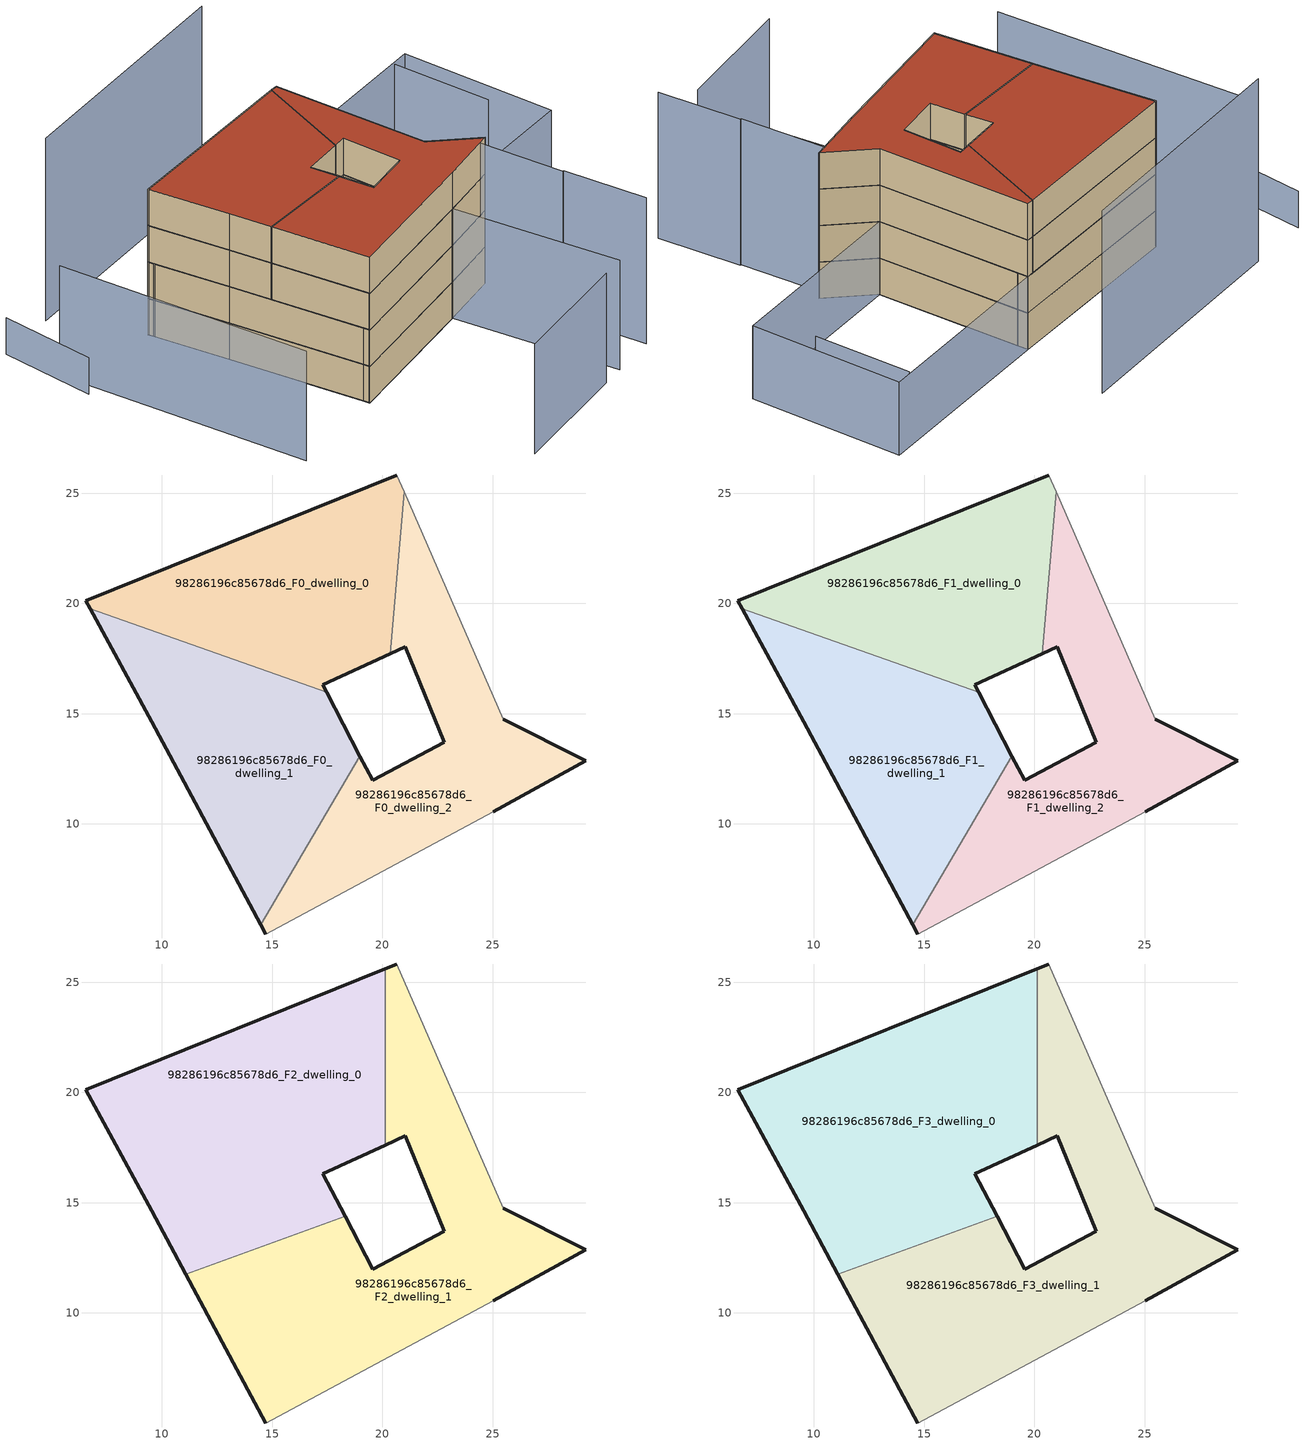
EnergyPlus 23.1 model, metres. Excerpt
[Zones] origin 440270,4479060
98286196c85678d6_F0_dwelling_0
 floor ground (EU_floor_Construction): 20.36,17.71 20.98,25.07 20.65,25.82 6.55,20.13 6.76,19.75 17.46,15.98 17.29,16.31 z0
 wall outside (EU_wall_Construction): 20.36,17.71 17.29,16.31 17.46,15.98 / 6.76,19.75 6.55,20.13 20.65,25.82 z0:3
 wall adiabatic (EU_wall_Construction): 20.65,25.82 20.98,25.07 z0:3
 wall to 98286196c85678d6_F0_dwelling_2 (EU_wall_Construction): 20.98,25.07 20.36,17.71 z0:3
 wall to 98286196c85678d6_F0_dwelling_1 (EU_wall_Construction): 17.46,15.98 6.76,19.75 z0:3
98286196c85678d6_F0_dwelling_1
 floor ground (EU_floor_Construction): 14.48,5.43 18.98,13.08 17.46,15.98 6.76,19.75 9.54,14.63 z0
 wall outside (EU_wall_Construction): 17.46,15.98 18.98,13.08 / 14.48,5.43 9.54,14.63 6.76,19.75 z0:3
 wall to 98286196c85678d6_F0_dwelling_2 (EU_wall_Construction): 18.98,13.08 14.48,5.43 z0:3
98286196c85678d6_F0_dwelling_2
 floor ground (EU_floor_Construction): 25.03,10.56 29.21,12.88 25.47,14.74 20.98,25.07 20.36,17.71 21.04,18.03 22.79,13.71 19.55,11.98 18.98,13.08 14.48,5.43 14.71,5.01 z0
 wall outside (EU_wall_Construction): 14.71,5.01 14.48,5.43 / 18.98,13.08 19.55,11.98 22.79,13.71 21.04,18.03 20.36,17.71 / 25.47,14.74 29.21,12.88 25.03,10.56 z0:3
 wall adiabatic (EU_wall_Construction): 20.98,25.07 25.47,14.74 / 25.03,10.56 14.71,5.01 z0:3
98286196c85678d6_F1_dwelling_0
 floor to 98286196c85678d6_F0_dwelling_0 (EU_floor_Construction): 20.36,17.71 20.98,25.07 20.65,25.82 6.55,20.13 6.76,19.75 17.46,15.98 17.29,16.31 z3
 wall outside (EU_wall_Construction): 20.36,17.71 17.29,16.31 17.46,15.98 / 6.76,19.75 6.55,20.13 20.65,25.82 z3:6
 wall adiabatic (EU_wall_Construction): 20.65,25.82 20.98,25.07 z3:6
 wall to 98286196c85678d6_F1_dwelling_2 (EU_wall_Construction): 20.98,25.07 20.36,17.71 z3:6
 wall to 98286196c85678d6_F1_dwelling_1 (EU_wall_Construction): 17.46,15.98 6.76,19.75 z3:6
98286196c85678d6_F1_dwelling_1
 floor to 98286196c85678d6_F0_dwelling_1 (EU_floor_Construction): 14.48,5.43 18.98,13.08 17.46,15.98 6.76,19.75 9.54,14.63 z3
 wall outside (EU_wall_Construction): 17.46,15.98 18.98,13.08 / 14.48,5.43 9.54,14.63 6.76,19.75 z3:6
 wall to 98286196c85678d6_F1_dwelling_2 (EU_wall_Construction): 18.98,13.08 14.48,5.43 z3:6
98286196c85678d6_F1_dwelling_2
 floor to 98286196c85678d6_F0_dwelling_2 (EU_floor_Construction): 25.03,10.56 29.21,12.88 25.47,14.74 20.98,25.07 20.36,17.71 21.04,18.03 22.79,13.71 19.55,11.98 18.98,13.08 14.48,5.43 14.71,5.01 z3
 wall outside (EU_wall_Construction): 14.71,5.01 14.48,5.43 / 18.98,13.08 19.55,11.98 22.79,13.71 21.04,18.03 20.36,17.71 / 25.47,14.74 29.21,12.88 25.03,10.56 z3:6
 wall adiabatic (EU_wall_Construction): 20.98,25.07 25.47,14.74 / 25.03,10.56 14.71,5.01 z3:6
98286196c85678d6_F2_dwelling_0
 floor to 98286196c85678d6_F1_dwelling_0 (EU_floor_Construction): 20.13,17.61 20.13,25.61 6.55,20.13 6.76,19.75 17.46,15.98 17.29,16.31 z6
 floor to 98286196c85678d6_F1_dwelling_1 (EU_floor_Construction): 18.3,14.37 17.46,15.98 6.76,19.75 9.54,14.63 11.09,11.75 z6
 wall outside (EU_wall_Construction): 20.13,17.61 17.29,16.31 18.3,14.37 / 11.09,11.75 9.54,14.63 6.55,20.13 20.13,25.61 z6:9
 wall to 98286196c85678d6_F2_dwelling_1 (EU_wall_Construction): 20.13,25.61 20.13,17.61 / 18.3,14.37 11.09,11.75 z6:9
98286196c85678d6_F2_dwelling_1
 floor to 98286196c85678d6_F1_dwelling_0 (EU_floor_Construction): 20.36,17.71 20.98,25.07 20.65,25.82 20.13,25.61 20.13,17.61 z6
 floor to 98286196c85678d6_F1_dwelling_2 (EU_floor_Construction): 25.03,10.56 29.21,12.88 25.47,14.74 20.98,25.07 20.36,17.71 21.04,18.03 22.79,13.71 19.55,11.98 18.98,13.08 14.48,5.43 14.71,5.01 z6
 floor to 98286196c85678d6_F1_dwelling_1 (EU_floor_Construction): 14.48,5.43 18.98,13.08 18.3,14.37 11.09,11.75 z6
 wall outside (EU_wall_Construction): 14.71,5.01 11.09,11.75 / 18.3,14.37 19.55,11.98 22.79,13.71 21.04,18.03 20.13,17.61 / 20.13,25.61 20.65,25.82 / 25.47,14.74 29.21,12.88 25.03,10.56 z6:9
 wall adiabatic (EU_wall_Construction): 20.65,25.82 25.47,14.74 / 25.03,10.56 14.71,5.01 z6:9
98286196c85678d6_F3_dwelling_0
 floor to 98286196c85678d6_F2_dwelling_0 (EU_floor_Construction): 18.3,14.37 17.29,16.31 20.13,17.61 20.13,25.61 6.55,20.13 9.54,14.63 11.09,11.75 z9
 wall outside (EU_wall_Construction): 20.13,17.61 17.29,16.31 18.3,14.37 / 11.09,11.75 9.54,14.63 6.55,20.13 20.13,25.61 z9:12
 wall to 98286196c85678d6_F3_dwelling_1 (EU_wall_Construction): 20.13,25.61 20.13,17.61 / 18.3,14.37 11.09,11.75 z9:12
 roof outside (EU_roof_Construction): 20.13,25.61 20.13,17.61 17.29,16.31 18.3,14.37 11.09,11.75 9.54,14.63 6.55,20.13 z12
98286196c85678d6_F3_dwelling_1
 floor to 98286196c85678d6_F2_dwelling_1 (EU_floor_Construction): 25.03,10.56 29.21,12.88 25.47,14.74 20.65,25.82 20.13,25.61 20.13,17.61 21.04,18.03 22.79,13.71 19.55,11.98 18.3,14.37 11.09,11.75 14.71,5.01 z9
 wall outside (EU_wall_Construction): 14.71,5.01 11.09,11.75 / 18.3,14.37 19.55,11.98 22.79,13.71 21.04,18.03 20.13,17.61 / 20.13,25.61 20.65,25.82 / 25.47,14.74 29.21,12.88 25.03,10.56 z9:12
 wall adiabatic (EU_wall_Construction): 20.65,25.82 25.47,14.74 / 25.03,10.56 14.71,5.01 z9:12
 roof outside (EU_roof_Construction): 20.65,25.82 25.47,14.74 29.21,12.88 25.03,10.56 14.71,5.01 11.09,11.75 18.3,14.37 19.55,11.98 22.79,13.71 21.04,18.03 20.13,17.61 20.13,25.61 z12
shading: 20.76,-6.23 29.5,-1.7 / 14.69,5.05 25.03,10.56 / 25.03,10.56 31.13,-0.91 / -1.13,19.35 7.27,1.49 z0:9; 34.36,0.79 31.45,6.56 / 31.34,6.54 28.5,12.54 z0:12; -2.8,23.45 -0.74,16.35 z0:3; 36.64,23.95 33.69,31.06 / 39.58,20.58 25.28,14.65 / 25.28,14.65 20.65,25.82 / 20.65,25.82 34.95,31.75 / 34.95,31.75 39.58,20.58 z0:6; 19.3,32.99 1.66,25.37 z0:15
[Building]
EU S2 Campaign: North Axis=0; Terrain=City; Solar Distribution=FullExterior
[Site:Location]
Madrid: Latitude=40.5; Longitude=-3.5; Time Zone=1; Elevation=609
[SizingPeriod:WeatherFileDays]
AnnualSizingPeriod: Begin Month=1; Begin Day of Month=1; End Month=12; End Day of Month=31; Day of Week for Start Day=Monday; Use Weather File Daylight Saving Period=No; Use Weather File Rain and Snow Indicators=No
[MATERIAL]
EU_InternalMass_Material: Roughness=MediumRough; Thickness=0.1; Conductivity=1; Density=1800; Specific Heat=900; Thermal Absorptance=0.9; Solar Absorptance=0.7; Visible Absorptance=0.7
[MATERIAL:NOMASS] Roughness=MediumRough; Thermal Absorptance=0.9; Solar Absorptance=0.7; Visible Absorptance=0.7
Name | Thermal Resistance
EU_wall_NoMass | 0.609216
EU_roof_NoMass | 0.513268
EU_floor_NoMass | 0.568163
[CONSTRUCTION]
EU_wall_Construction: EU_wall_NoMass
EU_roof_Construction: EU_roof_NoMass
EU_floor_Construction: EU_floor_NoMass
EU_InternalMass_Construction: EU_InternalMass_Material
[ZONE] Type=1; Multiplier=1; Ceiling Height=autocalculate; Floor Area=autocalculate; Part of Total Floor Area=Yes
Name | Volume
98286196c85678d6_F0_dwelling_0; 98286196c85678d6_F1_dwelling_0 | 222.665
98286196c85678d6_F2_dwelling_0 | 333.987
98286196c85678d6_F3_dwelling_0 | 333.992
98286196c85678d6_F0_dwelling_1; 98286196c85678d6_F1_dwelling_1 | 222.66
98286196c85678d6_F2_dwelling_1 | 334.004
98286196c85678d6_F3_dwelling_1 | 334.007
98286196c85678d6_F0_dwelling_2 | 222.675
98286196c85678d6_F1_dwelling_2 | 222.676
[INTERNALMASS] Construction=EU_InternalMass_Construction
Name | Zone or ZoneList | Surface Area
98286196c85678d6_F0_dwelling_0_EU_InternalMass | 98286196c85678d6_F0_dwelling_0 | 74.2218
98286196c85678d6_F0_dwelling_1_EU_InternalMass | 98286196c85678d6_F0_dwelling_1 | 74.2199
98286196c85678d6_F0_dwelling_2_EU_InternalMass | 98286196c85678d6_F0_dwelling_2 | 74.2253
98286196c85678d6_F1_dwelling_0_EU_InternalMass | 98286196c85678d6_F1_dwelling_0 | 74.2218
98286196c85678d6_F1_dwelling_1_EU_InternalMass | 98286196c85678d6_F1_dwelling_1 | 74.2199
98286196c85678d6_F1_dwelling_2_EU_InternalMass | 98286196c85678d6_F1_dwelling_2 | 74.2253
98286196c85678d6_F2_dwelling_0_EU_InternalMass | 98286196c85678d6_F2_dwelling_0 | 111.331
98286196c85678d6_F2_dwelling_1_EU_InternalMass | 98286196c85678d6_F2_dwelling_1 | 111.336
98286196c85678d6_F3_dwelling_0_EU_InternalMass | 98286196c85678d6_F3_dwelling_0 | 111.331
98286196c85678d6_F3_dwelling_1_EU_InternalMass | 98286196c85678d6_F3_dwelling_1 | 111.336
[OTHEREQUIPMENT] Fuel Type=Electricity; Design Level Calculation Method=Watts/Area; Power per Zone Floor Area=1; Fraction Latent=0; Fraction Radiant=0; Fraction Lost=0; Carbon Dioxide Generation Rate=0; EndUse Subcategory=EU_Step8_InternalGains
Name | Zone or ZoneList or Space or SpaceList | Schedule
EU_Step8_InternalGain_98286196c85678d6_F0_dwelling_0_f000 | 98286196c85678d6_F0_dwelling_0 | EU_Step8_GainSchedule_98286196c85678d6_F0_dwelling_0_f000
EU_Step8_InternalGain_98286196c85678d6_F0_dwelling_1_f000 | 98286196c85678d6_F0_dwelling_1 | EU_Step8_GainSchedule_98286196c85678d6_F0_dwelling_1_f000
EU_Step8_InternalGain_98286196c85678d6_F0_dwelling_2_f000 | 98286196c85678d6_F0_dwelling_2 | EU_Step8_GainSchedule_98286196c85678d6_F0_dwelling_2_f000
EU_Step8_InternalGain_98286196c85678d6_F1_dwelling_0_f000 | 98286196c85678d6_F1_dwelling_0 | EU_Step8_GainSchedule_98286196c85678d6_F1_dwelling_0_f000
EU_Step8_InternalGain_98286196c85678d6_F1_dwelling_1_f000 | 98286196c85678d6_F1_dwelling_1 | EU_Step8_GainSchedule_98286196c85678d6_F1_dwelling_1_f000
EU_Step8_InternalGain_98286196c85678d6_F1_dwelling_2_f000 | 98286196c85678d6_F1_dwelling_2 | EU_Step8_GainSchedule_98286196c85678d6_F1_dwelling_2_f000
EU_Step8_InternalGain_98286196c85678d6_F2_dwelling_0_f000 | 98286196c85678d6_F2_dwelling_0 | EU_Step8_GainSchedule_98286196c85678d6_F2_dwelling_0_f000
EU_Step8_InternalGain_98286196c85678d6_F2_dwelling_1_f000 | 98286196c85678d6_F2_dwelling_1 | EU_Step8_GainSchedule_98286196c85678d6_F2_dwelling_1_f000
EU_Step8_InternalGain_98286196c85678d6_F3_dwelling_0_f000 | 98286196c85678d6_F3_dwelling_0 | EU_Step8_GainSchedule_98286196c85678d6_F3_dwelling_0_f000
EU_Step8_InternalGain_98286196c85678d6_F3_dwelling_1_f000 | 98286196c85678d6_F3_dwelling_1 | EU_Step8_GainSchedule_98286196c85678d6_F3_dwelling_1_f000
[ZONEVENTILATION:DESIGNFLOWRATE] Schedule=EU_AlwaysOn; Design Flow Rate Calculation Method=AirChanges/Hour; Air Changes per Hour=0.752966; Ventilation Type=Natural; Fan Pressure Rise=0; Fan Total Efficiency=1; Constant Term Coefficient=1; Temperature Term Coefficient=0; Velocity Term Coefficient=0; Velocity Squared Term Coefficient=0; Minimum Indoor Temperature=-100; Maximum Indoor Temperature=100; Delta Temperature=-100; Minimum Outdoor Temperature=-100; Maximum Outdoor Temperature=100; Maximum Wind Speed=40
Name | Zone or ZoneList or Space or SpaceList
EU_ConstantAir_98286196c85678d6_F0_dwelling_0 | 98286196c85678d6_F0_dwelling_0
EU_ConstantAir_98286196c85678d6_F0_dwelling_1 | 98286196c85678d6_F0_dwelling_1
EU_ConstantAir_98286196c85678d6_F0_dwelling_2 | 98286196c85678d6_F0_dwelling_2
EU_ConstantAir_98286196c85678d6_F1_dwelling_0 | 98286196c85678d6_F1_dwelling_0
EU_ConstantAir_98286196c85678d6_F1_dwelling_1 | 98286196c85678d6_F1_dwelling_1
EU_ConstantAir_98286196c85678d6_F1_dwelling_2 | 98286196c85678d6_F1_dwelling_2
EU_ConstantAir_98286196c85678d6_F2_dwelling_0 | 98286196c85678d6_F2_dwelling_0
EU_ConstantAir_98286196c85678d6_F2_dwelling_1 | 98286196c85678d6_F2_dwelling_1
EU_ConstantAir_98286196c85678d6_F3_dwelling_0 | 98286196c85678d6_F3_dwelling_0
EU_ConstantAir_98286196c85678d6_F3_dwelling_1 | 98286196c85678d6_F3_dwelling_1
[HVACTEMPLATE:THERMOSTAT] Constant Heating Setpoint=20; Constant Cooling Setpoint=50
EU_HeatOnly_98286196c85678d6_F0_dwelling_0; EU_HeatOnly_98286196c85678d6_F0_dwelling_1; EU_HeatOnly_98286196c85678d6_F0_dwelling_2; EU_HeatOnly_98286196c85678d6_F1_dwelling_0; EU_HeatOnly_98286196c85678d6_F1_dwelling_1; EU_HeatOnly_98286196c85678d6_F1_dwelling_2; EU_HeatOnly_98286196c85678d6_F2_dwelling_0; EU_HeatOnly_98286196c85678d6_F2_dwelling_1; EU_HeatOnly_98286196c85678d6_F3_dwelling_0; EU_HeatOnly_98286196c85678d6_F3_dwelling_1
[HVACTEMPLATE:ZONE:IDEALLOADSAIRSYSTEM] System Availability Schedule=EU_AlwaysOn; Maximum Heating Supply Air Temperature=50; Minimum Cooling Supply Air Temperature=13; Maximum Heating Supply Air Humidity Ratio=0.0156; Minimum Cooling Supply Air Humidity Ratio=0.0077; Heating Limit=NoLimit; Cooling Limit=NoLimit; Heating Availability Schedule=EU_AlwaysOn; Cooling Availability Schedule=EU_CoolingOff; Dehumidification Control Type=ConstantSensibleHeatRatio; Cooling Sensible Heat Ratio=0.7; Dehumidification Setpoint=60; Humidification Control Type=None; Humidification Setpoint=30; Outdoor Air Method=None; Outdoor Air Flow Rate per Person=0.00944; Outdoor Air Flow Rate per Zone Floor Area=0; Outdoor Air Flow Rate per Zone=0; Demand Controlled Ventilation Type=None; Outdoor Air Economizer Type=NoEconomizer; Heat Recovery Type=None; Sensible Heat Recovery Effectiveness=0.7; Latent Heat Recovery Effectiveness=0.65
Name | Template Thermostat
98286196c85678d6_F0_dwelling_0 | EU_HeatOnly_98286196c85678d6_F0_dwelling_0
98286196c85678d6_F0_dwelling_1 | EU_HeatOnly_98286196c85678d6_F0_dwelling_1
98286196c85678d6_F0_dwelling_2 | EU_HeatOnly_98286196c85678d6_F0_dwelling_2
98286196c85678d6_F1_dwelling_0 | EU_HeatOnly_98286196c85678d6_F1_dwelling_0
98286196c85678d6_F1_dwelling_1 | EU_HeatOnly_98286196c85678d6_F1_dwelling_1
98286196c85678d6_F1_dwelling_2 | EU_HeatOnly_98286196c85678d6_F1_dwelling_2
98286196c85678d6_F2_dwelling_0 | EU_HeatOnly_98286196c85678d6_F2_dwelling_0
98286196c85678d6_F2_dwelling_1 | EU_HeatOnly_98286196c85678d6_F2_dwelling_1
98286196c85678d6_F3_dwelling_0 | EU_HeatOnly_98286196c85678d6_F3_dwelling_0
98286196c85678d6_F3_dwelling_1 | EU_HeatOnly_98286196c85678d6_F3_dwelling_1
[SIZING:ZONE] Zone Cooling Design Supply Air Temperature Input Method=SupplyAirTemperature; Zone Cooling Design Supply Air Temperature=13; Zone Heating Design Supply Air Temperature Input Method=SupplyAirTemperature; Zone Heating Design Supply Air Temperature=50; Zone Cooling Design Supply Air Humidity Ratio=0.008; Zone Heating Design Supply Air Humidity Ratio=0.008; Cooling Design Air Flow Method=DesignDay; Cooling Design Air Flow Rate=0; Cooling Minimum Air Flow per Zone Floor Area=0.000762; Cooling Minimum Air Flow=0; Cooling Minimum Air Flow Fraction=0.2; Heating Design Air Flow Method=DesignDay; Heating Design Air Flow Rate=0; Heating Maximum Air Flow per Zone Floor Area=0.002032; Heating Maximum Air Flow=0.141576; Heating Maximum Air Flow Fraction=0.3; Account for Dedicated Outdoor Air System=No; Dedicated Outdoor Air System Control Strategy=NeutralSupplyAir; Dedicated Outdoor Air Low Setpoint Temperature for Design=autosize; Dedicated Outdoor Air High Setpoint Temperature for Design=autosize; Zone Load Sizing Method=Sensible Load Only No Latent Load; Zone Latent Cooling Design Supply Air Humidity Ratio Input Method=HumidityRatioDifference; Zone Cooling Design Supply Air Humidity Ratio Difference=0.005; Zone Latent Heating Design Supply Air Humidity Ratio Input Method=HumidityRatioDifference; Zone Humidification Design Supply Air Humidity Ratio Difference=0.005
98286196c85678d6_F0_dwelling_0; 98286196c85678d6_F0_dwelling_1; 98286196c85678d6_F0_dwelling_2; 98286196c85678d6_F1_dwelling_0; 98286196c85678d6_F1_dwelling_1; 98286196c85678d6_F1_dwelling_2; 98286196c85678d6_F2_dwelling_0; 98286196c85678d6_F2_dwelling_1; 98286196c85678d6_F3_dwelling_0; 98286196c85678d6_F3_dwelling_1
[SCHEDULE:CONSTANT]
Name | Hourly Value
EU_AlwaysOn | 1
EU_CoolingOff | 0
[SCHEDULE:FILE] Column Number=1; Rows to Skip at Top=0; Number of Hours of Data=8760; Column Separator=Comma; Interpolate to Timestep=No; Minutes per Item=60; Adjust Schedule for Daylight Savings=Yes
Name | File
EU_Step8_GainSchedule_98286196c85678d6_F0_dwelling_0_f000 | ../../schedules/98286196c85678d6/98286196c85678d6_F0_dwelling_0_f000_gain.csv
EU_Step8_GainSchedule_98286196c85678d6_F0_dwelling_1_f000 | ../../schedules/98286196c85678d6/98286196c85678d6_F0_dwelling_1_f000_gain.csv
EU_Step8_GainSchedule_98286196c85678d6_F0_dwelling_2_f000 | ../../schedules/98286196c85678d6/98286196c85678d6_F0_dwelling_2_f000_gain.csv
EU_Step8_GainSchedule_98286196c85678d6_F1_dwelling_0_f000 | ../../schedules/98286196c85678d6/98286196c85678d6_F1_dwelling_0_f000_gain.csv
EU_Step8_GainSchedule_98286196c85678d6_F1_dwelling_1_f000 | ../../schedules/98286196c85678d6/98286196c85678d6_F1_dwelling_1_f000_gain.csv
EU_Step8_GainSchedule_98286196c85678d6_F1_dwelling_2_f000 | ../../schedules/98286196c85678d6/98286196c85678d6_F1_dwelling_2_f000_gain.csv
EU_Step8_GainSchedule_98286196c85678d6_F2_dwelling_0_f000 | ../../schedules/98286196c85678d6/98286196c85678d6_F2_dwelling_0_f000_gain.csv
EU_Step8_GainSchedule_98286196c85678d6_F2_dwelling_1_f000 | ../../schedules/98286196c85678d6/98286196c85678d6_F2_dwelling_1_f000_gain.csv
EU_Step8_GainSchedule_98286196c85678d6_F3_dwelling_0_f000 | ../../schedules/98286196c85678d6/98286196c85678d6_F3_dwelling_0_f000_gain.csv
EU_Step8_GainSchedule_98286196c85678d6_F3_dwelling_1_f000 | ../../schedules/98286196c85678d6/98286196c85678d6_F3_dwelling_1_f000_gain.csv
